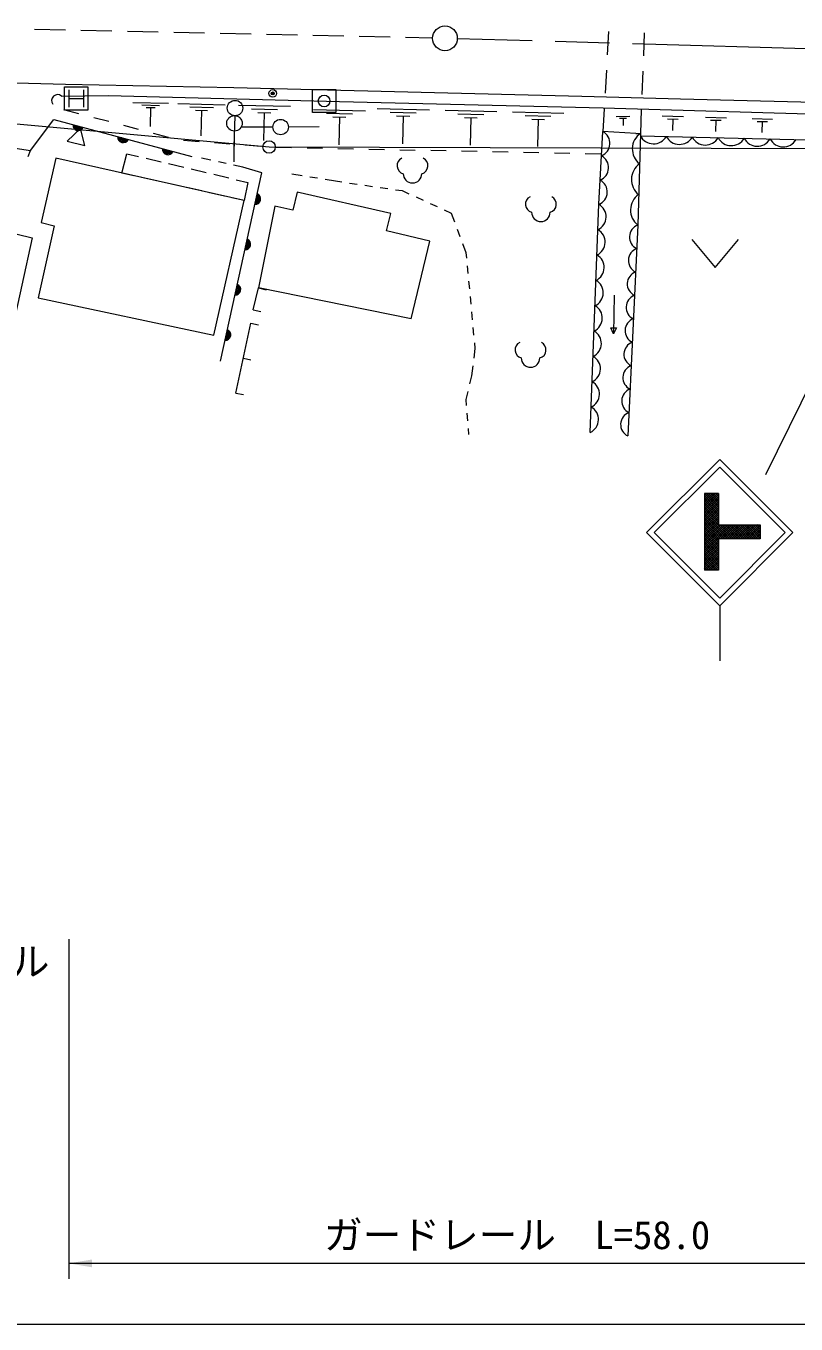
# Model space of a CAD drawing. Units: millimetres, scale not verified. Extents: x 40000 to 680000, y 20000 to 380000.
# Drawn here: x 384262 to 434065, y 205000 to 289007 of the extents above; entities that cross this region are included whole.
import ezdxf
from ezdxf.enums import TextEntityAlignment as Align

# ---------------------------------------------------------------- set-up
doc = ezdxf.new("R2010")
doc.units = ezdxf.units.MM
doc.header["$LTSCALE"] = 1000
doc.header["$PDMODE"] = 32
doc.header["$PDSIZE"] = 500
doc.linetypes.add('CHAIN', pattern=[18.5, 12, -1.5, 3.5, -1.5])
for name, color, linetype, lineweight in [('M-BGD', 7, 'Continuous', 13), ('M-BMK', 2, 'CHAIN', 13), ('M-BMK-OTRS', 5, 'Continuous', 13), ('M-BMK-ROW', 30, 'Continuous', 13), ('M-BMK-SRVR', 3, 'Continuous', 13), ('M-STR-HTXT', 7, 'Continuous', 13), ('M-STR-STR1', 1, 'Continuous', 13), ('M-STR-STRC', 7, 'Continuous', 13), ('M-TTL-BAND', 7, 'Continuous', 13)]:
    doc.layers.add(name, color=color, linetype=linetype, lineweight=lineweight)
doc.styles.add('ＭＳ ゴシック', font='')
doc.styles.get('ＭＳ ゴシック').set_extended_font_data('MS Gothic')

# ---------------------------------------------------------------- blocks, each defined once
blk = doc.blocks.new('filled_arrow')
at = {"color": 0, "linetype": 'Continuous', "lineweight": -2}
blk.add_solid([(7.5, 1.25), (0, 0), (7.5, -1.25)], dxfattribs=at)

msp = doc.modelspace()

# ---------------------------------------------------------------- linework, layer by layer
at = {"layer": 'M-BGD'}
for p, q in [((386566, 284471), (389578, 284502)), ((391182, 284061), (393475, 284004)), ((394089, 283988), (397153, 283912)), ((387684, 283329), (386718, 283587)), ((391751, 283894), (392898, 283865)), ((392034, 283734), (392607, 283720)), ((392321, 283727), (392290, 282504)), ((394850, 283765), (396382, 283726)), ((395228, 283551), (395994, 283532)), ((395611, 283541), (395570, 281907)), ((397767, 283193), (397706, 281194)), ((398000, 283890), (401370, 283806)), ((398837, 283644), (400522, 283602)), ((399252, 283409), (400095, 283388)), ((399674, 283399), (399629, 281601)), ((402852, 283604), (406230, 283521)), ((403691, 283358), (405380, 283317)), ((404108, 283123), (404952, 283102)), ((404530, 283112), (404486, 281311)), ((406980, 283667), (410357, 283584)), ((407819, 283421), (409508, 283379)), ((408236, 283185), (409080, 283164)), ((408658, 283175), (408614, 281373)), ((411372, 283559), (414720, 283477)), ((412203, 283315), (413877, 283274)), ((415734, 283452), (419053, 283371)), ((416558, 283210), (418218, 283170)), ((422434, 283147), (423318, 283163)), ((425403, 283195), (426787, 283154)), ((428202, 283112), (429563, 283072)), ((389617, 282814), (388650, 283071)), ((391549, 282299), (390583, 282556)), ((400232, 282463), (398232, 282461)), ((401232, 282472), (403232, 282506)), ((412616, 283082), (413453, 283061)), ((413035, 283072), (412991, 281286)), ((416968, 282979), (417797, 282959)), ((417383, 282969), (417339, 281199)), ((422657, 283033), (423099, 283041)), ((422878, 283037), (422886, 282565)), ((425743, 283000), (426435, 282980)), ((426089, 282990), (426067, 282252)), ((428537, 282920), (429218, 282900)), ((428877, 282910), (428856, 282184)), ((431218, 283022), (432554, 282983)), ((431546, 282834), (432215, 282814)), ((431881, 282824), (431859, 282112)), ((393482, 281784), (392515, 282041)), ((395456, 281515), (394459, 281590)), ((397450, 281365), (396453, 281440)), ((397737, 282206), (397705, 280207)), ((423701, 282045), (421572, 282169)), ((423701, 282045), (424003, 282058)), ((423998, 281902), (435743, 281618)), ((384396, 280554), (384556, 280958)), ((390464, 279488), (390795, 280737)), ((390795, 280737), (391542, 280560)), ((399445, 281214), (398448, 281290)), ((400484, 281136), (400442, 281139)), ((401442, 281117), (400484, 281136)), ((403441, 281077), (402441, 281097)), ((405441, 281037), (404441, 281057)), ((407440, 280997), (406441, 281017)), ((409440, 280957), (408440, 280977)), ((411440, 280917), (410440, 280937)), ((413439, 280877), (412439, 280897)), ((415439, 280837), (414439, 280857)), ((417438, 280797), (416439, 280817)), ((419438, 280757), (418438, 280777)), ((421438, 280717), (420438, 280737)), ((392029, 280445), (393002, 280214)), ((393488, 280098), (394461, 279867)), ((394948, 279752), (395921, 279521)), ((396226, 280321), (395621, 280456)), ((397202, 280104), (396714, 280213)), ((398295, 279862), (397690, 279996)), ((391244, 279313), (390464, 279488)), ((392708, 278985), (391732, 279204)), ((396407, 279405), (397380, 279174)), ((397866, 279059), (398613, 278882)), ((401452, 279445), (402127, 279333)), ((402620, 279251), (403114, 279170)), ((403607, 279088), (404282, 278976)), ((404282, 278976), (404700, 278915)), ((394171, 278656), (393196, 278875)), ((395635, 278327), (394659, 278546)), ((397099, 277999), (396123, 278218)), ((398613, 278882), (398366, 277714)), ((405195, 278843), (405690, 278771)), ((406185, 278699), (406679, 278627)), ((407174, 278555), (407669, 278483)), ((408164, 278411), (408582, 278351)), ((408582, 278351), (409033, 278145)), ((396410, 269002), (398366, 277714)), ((398366, 277714), (397586, 277889)), ((409488, 277938), (409943, 277730)), ((410397, 277523), (410852, 277315)), ((411307, 277108), (411758, 276902)), ((411758, 276902), (411975, 276326)), ((412151, 275858), (412327, 275390)), ((412503, 274922), (412720, 274346)), ((427337, 275180), (428837, 273380)), ((428837, 273380), (430337, 275180)), ((412720, 274346), (412753, 273982)), ((412800, 273484), (412846, 272986)), ((412892, 272489), (412938, 271991)), ((398963, 270646), (399300, 272052)), ((409173, 270053), (399300, 272052)), ((399300, 272052), (399786, 271936)), ((412984, 271493), (413030, 270995)), ((422313, 271590), (422264, 269091)), ((398963, 270646), (399449, 270530)), ((397837, 265252), (398806, 269770)), ((398806, 269770), (399295, 269666)), ((413076, 270497), (413122, 269999)), ((413168, 269501), (413215, 269003)), ((422264, 269091), (422084, 269469)), ((422084, 269469), (422459, 269462)), ((422459, 269462), (422264, 269091)), ((413294, 268142), (413218, 267499)), ((413261, 268506), (413294, 268142)), ((398322, 267511), (398810, 267406)), ((413083, 266359), (412955, 265840)), ((413159, 267002), (413083, 266359)), ((397837, 265252), (398326, 265147)), ((412836, 265354), (412708, 264835)), ((412708, 264835), (412739, 264448)), ((412779, 263950), (412818, 263452)), ((412858, 262953), (412889, 262566))]:
    msp.add_line(p, q, dxfattribs=at)
for points in [[(389578, 284502), (404542, 284126), (421596, 283709)], [(421596, 283709), (437828, 283226), (445116, 282882), (445902, 282521)], [(380147, 281624), (384556, 280958), (386061, 282964), (394998, 280552)], [(420761, 262705), (421314, 277465), (421572, 282169)], [(424003, 282058), (423830, 276119), (423185, 262471)], [(398366, 277714), (386187, 280449), (385255, 276298)], [(396833, 267306), (399515, 279502), (398295, 279862)], [(409173, 270053), (410392, 275071), (407577, 275757), (407861, 276868), (401812, 278242), (401531, 277091), (400361, 277336), (399300, 272052)], [(376314, 264534), (379165, 276626), (384664, 275294), (381966, 263040)], [(385255, 276298), (386083, 276064), (385061, 271409), (396410, 269002)]]:
    msp.add_lwpolyline(points, dxfattribs=at)
msp.add_lwpolyline([(386929, 281557), (388078, 281274), (387786, 282363)], close=True, dxfattribs=at)
for centre, radius in [((397782, 283693), 500), ((400223, 284640), 100), ((400223, 284640), 80), ((400223, 284640), 60), ((400223, 284640), 40), ((400223, 284640), 20), ((397745, 282706), 500), ((400732, 282463), 500)]:
    msp.add_circle(centre, radius, dxfattribs=at)
for centre, radius, start, end in [((386315, 284165), 396, 50.6708, 214.93734), ((387647, 282592), 354, 173.68912, 336.09429), ((387647, 282592), 283, 175.91315, 333.87026), ((387647, 282592), 212, 179.65948, 330.12393), ((387647, 282592), 142, 187.37121, 322.4122), ((387647, 282592), 100, 197.68887, 312.09454), ((390544, 281810), 354, 173.68912, 336.09429), ((390544, 281810), 283, 175.91315, 333.87026), ((390544, 281810), 212, 179.65948, 330.12393), ((390544, 281810), 142, 187.37121, 322.4122), ((390544, 281810), 100, 197.68887, 312.09454), ((421163, 281405), 866, 291.87966, 61.85059), ((424704, 281047), 1230, 124.74795, 231.91401), ((424848, 282335), 954, 207.03667, 330.19257), ((426526, 282295), 954, 207.03667, 330.19257), ((428204, 282254), 954, 207.03667, 330.19257), ((429881, 282214), 954, 207.03667, 330.19257), ((431559, 282173), 954, 207.03667, 330.19257), ((433237, 282132), 954, 207.03667, 330.19257), ((393440, 281028), 354, 173.68912, 336.09429), ((393440, 281028), 283, 175.91315, 333.87026), ((393440, 281028), 212, 179.65948, 330.12393), ((393440, 281028), 142, 187.37121, 322.4122), ((393440, 281028), 100, 197.68887, 312.09454), ((421077, 279837), 866, 291.87966, 61.85059), ((408797, 279965), 536, 116.08703, 255.33416), ((409725, 279965), 536, 284.66584, 63.91297), ((424646, 279067), 1230, 124.74795, 231.91401), ((409261, 279447), 600, 180, 0), ((420991, 278269), 866, 291.87966, 61.85059), ((399087, 277810), 354, 266.397, 68.80218), ((399087, 277810), 283, 268.62104, 66.57814), ((424589, 277088), 1230, 124.74795, 231.91401), ((399087, 277810), 212, 272.36736, 62.83181), ((399087, 277810), 142, 280.07909, 55.12008), ((399087, 277810), 100, 290.39676, 44.80242), ((417100, 277467), 536, 116.08703, 255.33416), ((418028, 277467), 536, 284.66584, 63.91297), ((420860, 276661), 923, 295.14464, 60.56542), ((417564, 276949), 600, 180, 0), ((420799, 275021), 923, 295.14464, 60.56542), ((424120, 275346), 826, 110.55026, 244.03844), ((398443, 274880), 354, 266.397, 68.80218), ((398443, 274880), 283, 268.62104, 66.57814), ((398443, 274880), 212, 272.36736, 62.83181), ((398443, 274880), 142, 280.07909, 55.12008), ((398443, 274880), 100, 290.39676, 44.80242), ((420737, 273381), 923, 295.14464, 60.56542), ((424048, 273829), 826, 110.55026, 244.03844), ((423976, 272313), 826, 110.55026, 244.03844), ((397799, 271950), 354, 266.397, 68.80218), ((397799, 271950), 283, 268.62104, 66.57814), ((420676, 271741), 923, 295.14464, 60.56542), ((397799, 271950), 212, 272.36736, 62.83181), ((397799, 271950), 142, 280.07909, 55.12008), ((397799, 271950), 100, 290.39676, 44.80242), ((423905, 270796), 826, 110.55026, 244.03844), ((420615, 270101), 923, 295.14464, 60.56542), ((423833, 269280), 826, 110.55026, 244.03844), ((397155, 269020), 354, 266.397, 68.80218), ((397155, 269020), 283, 268.62104, 66.57814), ((397155, 269020), 212, 272.36736, 62.83181), ((397155, 269020), 142, 280.07909, 55.12008), ((397155, 269020), 100, 290.39676, 44.80242), ((420553, 268461), 923, 295.14464, 60.56542), ((416431, 268039), 536, 116.08703, 255.33416), ((417360, 268039), 536, 284.66584, 63.91297), ((423761, 267763), 826, 110.55026, 244.03844), ((416895, 267520), 600, 180, 0), ((420492, 266821), 923, 295.14464, 60.56542), ((423690, 266247), 826, 110.55026, 244.03844), ((420430, 265181), 923, 295.14464, 60.56542), ((423618, 264730), 826, 110.55026, 244.03844), ((420369, 263541), 923, 295.14464, 60.56542), ((423546, 263214), 826, 110.55026, 244.03844)]:
    msp.add_arc(centre, radius, start, end, dxfattribs=at)
msp.add_point((400223, 284640), dxfattribs=at)
at = {"layer": 'M-BMK'}
for p, q in [((386818, 288738), (384819, 288781)), ((389818, 288673), (387818, 288716)), ((392817, 288608), (390818, 288652)), ((395816, 288543), (393817, 288587)), ((398816, 288479), (396816, 288522)), ((401815, 288414), (399815, 288457)), ((404814, 288349), (402815, 288392)), ((407814, 288284), (405814, 288327)), ((410559, 288224), (408813, 288262)), ((472475, 286432), (412158, 288184))]:
    msp.add_line(p, q, dxfattribs=at)
at = {"layer": 'M-BMK-OTRS'}
msp.add_lwpolyline([(336618, 286589), (386817, 285237), (397714, 285034), (420208, 284460), (426587, 284300), (437829, 284019), (518618, 281884), (573103, 280303)], dxfattribs=at)
at = {"layer": 'M-BMK-ROW'}
msp.add_lwpolyline([(376538, 283312), (399983, 281174), (435717, 281079), (468620, 280292), (507955, 279470), (515201, 279441), (547787, 279293), (549601, 267252)], dxfattribs=at)
msp.add_circle((399983, 281174), 400, dxfattribs=at)
at = {"layer": 'M-BMK-SRVR'}
for p, q in [((402794, 283401), (402794, 284901)), ((402794, 284901), (404294, 284901)), ((404294, 284901), (404294, 283401)), ((404294, 283401), (402794, 283401))]:
    msp.add_line(p, q, dxfattribs=at)
for centre, radius in [((411359, 288207), 800), ((403544, 284151), 375)]:
    msp.add_circle(centre, radius, dxfattribs=at)
at = {"layer": 'M-STR-HTXT'}
for p, q in [((387025, 229905), (387025, 207926)), ((445025, 208926), (387025, 208926))]:
    msp.add_line(p, q, dxfattribs=at)
at = {"layer": 'M-STR-STR1'}
for p, q in [((421945, 288646), (421859, 287148)), ((424250, 288570), (424193, 287071)), ((421801, 286150), (421715, 284652)), ((424155, 286071), (424098, 284572)), ((421657, 283654), (421572, 282169)), ((424060, 283573), (424003, 282058))]:
    msp.add_line(p, q, dxfattribs=at)
at = {"layer": 'M-STR-STRC'}
for p, q in [((386753, 283564), (386753, 285064)), ((386753, 285064), (388253, 285064)), ((387035, 284876), (387035, 283751)), ((387972, 284876), (387972, 283751)), ((388253, 285064), (388253, 283564)), ((387035, 284314), (387972, 284314)), ((388253, 283564), (386753, 283564)), ((432103, 259980), (443280, 282668)), ((424390, 256217), (429127, 260954)), ((424885, 256217), (429127, 260460)), ((429127, 260954), (433865, 256217)), ((429127, 260460), (433370, 256217)), ((428145, 258755), (428145, 253790)), ((429045, 258755), (428145, 258755)), ((428145, 258629), (428272, 258755)), ((428145, 258487), (428413, 258755)), ((428145, 258346), (428555, 258755)), ((428145, 258204), (428696, 258755)), ((428145, 258063), (428837, 258755)), ((428145, 257921), (428979, 258755)), ((429045, 257980), (428270, 258755)), ((429045, 258121), (428412, 258755)), ((429045, 258263), (428553, 258755)), ((429045, 258404), (428694, 258755)), ((429045, 258546), (428836, 258755)), ((429045, 258687), (428977, 258755)), ((429045, 258755), (429045, 256723)), ((429045, 257839), (428145, 258739)), ((428145, 257780), (429045, 258680)), ((429045, 257697), (428145, 258597)), ((428145, 257639), (429045, 258539)), ((429045, 257556), (428145, 258456)), ((428145, 257497), (429045, 258397)), ((429045, 257414), (428145, 258314)), ((428145, 257356), (429045, 258256)), ((429045, 257273), (428145, 258173)), ((428145, 257214), (429045, 258114)), ((429045, 257131), (428145, 258031)), ((428145, 257073), (429045, 257973)), ((429045, 256990), (428145, 257890)), ((428145, 256931), (429045, 257831)), ((429045, 256849), (428145, 257749)), ((428145, 256790), (429045, 257690)), ((429930, 255823), (428145, 257607)), ((428145, 256649), (429045, 257549)), ((429788, 255823), (428145, 257466)), ((428145, 256507), (429045, 257407)), ((429647, 255823), (428145, 257324)), ((428145, 256366), (429045, 257266)), ((429505, 255823), (428145, 257183)), ((428145, 256224), (429045, 257124)), ((429364, 255823), (428145, 257041)), ((428145, 256083), (429045, 256983)), ((429223, 255823), (428145, 256900)), ((428145, 255941), (429045, 256841)), ((429081, 255823), (428145, 256759)), ((428145, 255800), (429068, 256723)), ((428145, 255659), (429209, 256723)), ((428145, 255517), (429351, 256723)), ((428145, 255376), (429492, 256723)), ((428145, 255234), (429633, 256723)), ((428145, 255093), (429775, 256723)), ((428145, 254951), (429916, 256723)), ((429045, 255717), (428145, 256617)), ((429045, 255576), (428145, 256476)), ((429045, 255434), (428145, 256334)), ((429045, 256723), (431738, 256723)), ((429158, 255823), (430058, 256723)), ((430071, 255823), (429171, 256723)), ((429299, 255823), (430199, 256723)), ((430213, 255823), (429313, 256723)), ((429441, 255823), (430341, 256723)), ((430354, 255823), (429454, 256723)), ((429582, 255823), (430482, 256723)), ((430495, 255823), (429595, 256723)), ((429723, 255823), (430623, 256723)), ((430637, 255823), (429737, 256723)), ((429865, 255823), (430765, 256723)), ((430778, 255823), (429878, 256723)), ((430006, 255823), (430906, 256723)), ((430920, 255823), (430020, 256723)), ((430148, 255823), (431048, 256723)), ((431061, 255823), (430161, 256723)), ((430289, 255823), (431189, 256723)), ((431203, 255823), (430303, 256723)), ((430431, 255823), (431331, 256723)), ((431344, 255823), (430444, 256723)), ((430572, 255823), (431472, 256723)), ((431486, 255823), (430586, 256723)), ((430713, 255823), (431613, 256723)), ((431627, 255823), (430727, 256723)), ((430855, 255823), (431738, 256706)), ((431738, 255853), (430868, 256723)), ((430996, 255823), (431738, 256564)), ((431738, 255994), (431010, 256723)), ((431138, 255823), (431738, 256423)), ((431738, 256136), (431151, 256723)), ((431279, 255823), (431738, 256281)), ((431738, 256277), (431293, 256723)), ((431738, 256419), (431434, 256723)), ((431738, 256560), (431576, 256723)), ((431738, 256701), (431717, 256723)), ((431738, 256723), (431738, 255823)), ((424390, 256217), (429127, 251479)), ((424885, 256217), (429127, 251974)), ((429045, 255293), (428145, 256193)), ((429045, 255151), (428145, 256051)), ((429045, 255010), (428145, 255910)), ((429045, 254868), (428145, 255768)), ((428145, 254810), (429045, 255710)), ((429045, 254727), (428145, 255627)), ((428145, 254669), (429045, 255569)), ((429045, 254586), (428145, 255486)), ((428145, 254527), (429045, 255427)), ((431738, 255823), (429045, 255823)), ((429045, 255823), (429045, 253790)), ((429127, 251974), (433370, 256217)), ((429127, 251479), (433865, 256217)), ((431421, 255823), (431738, 256140)), ((431562, 255823), (431738, 255999)), ((431703, 255823), (431738, 255857)), ((429045, 254444), (428145, 255344)), ((428145, 254386), (429045, 255286)), ((429045, 254303), (428145, 255203)), ((428145, 254244), (429045, 255144)), ((429045, 254161), (428145, 255061)), ((428145, 254103), (429045, 255003)), ((429045, 254020), (428145, 254920)), ((428145, 253961), (429045, 254861)), ((429045, 253878), (428145, 254778)), ((428145, 253820), (429045, 254720)), ((428992, 253790), (428145, 254637)), ((428257, 253790), (429045, 254579)), ((428851, 253790), (428145, 254496)), ((428709, 253790), (428145, 254354)), ((428568, 253790), (428145, 254213)), ((428426, 253790), (428145, 254071)), ((428285, 253790), (428145, 253930)), ((429045, 253790), (428145, 253790)), ((428398, 253790), (429045, 254437)), ((428539, 253790), (429045, 254296)), ((428681, 253790), (429045, 254154)), ((428822, 253790), (429045, 254013)), ((428964, 253790), (429045, 253871)), ((429127, 251479), (429127, 247924))]:
    msp.add_line(p, q, dxfattribs=at)
at = {"layer": 'M-TTL-BAND'}
msp.add_line((40000, 205000), (579000, 205000), dxfattribs=at)

# ---------------------------------------------------------------- block references
at = {"layer": 'M-STR-HTXT', "xscale": 200, "yscale": 200}
msp.add_blockref('filled_arrow', (387025, 208926), dxfattribs=at)

# ---------------------------------------------------------------- texts
at = {"layer": 'M-STR-HTXT', "style": 'ＭＳ ゴシック'}
for s, p in [('ガードレール', (378279, 226988)), ('ガードレール  L=58.0', (416025, 209299))]:
    msp.add_text(s, height=1833, dxfattribs=at).set_placement(p, align=Align.BOTTOM_CENTER)

doc.saveas('drawing.dxf')
